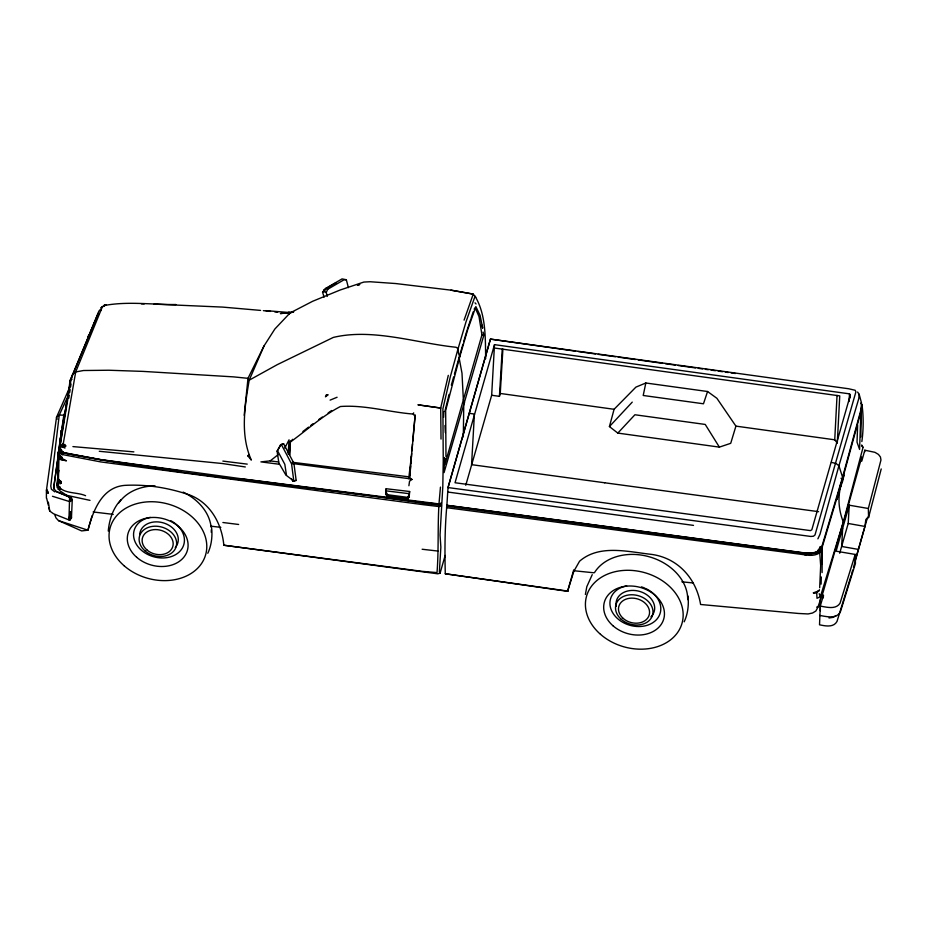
<?xml version="1.0" encoding="UTF-8"?>
<svg xmlns="http://www.w3.org/2000/svg" width="928" height="928" viewBox="0 0 928 928"><rect width="100%" height="100%" fill="white"/><g stroke="black" fill="none" stroke-linecap="round" stroke-linejoin="round"><path stroke-width="1.39" d="M61.422 434.629L61.434 431.914M445.974 456.506L445.66 410.478L459.824 356.538L467.642 329.823L475.867 306.611L480.112 315.427L482.653 328.164M59.798 443.433L53.662 488.174L56.248 491.701L71.328 497.501L72.245 499.96L71.456 518.01L69.96 520.063L68.939 519.912L53.488 513.752L49.752 511.084L48.824 507.918M408.401 495.97L409.225 496.515L408.343 497.454L385.886 494.52L386.164 488.731L409.642 491.504L409.225 496.515L407.589 499.252L387.034 496.596L385.816 493.487L386.164 488.731M820.271 547.172L818.368 551.65L815.283 553.297L810.991 553.946L446.878 505.366L448.027 487.56L490.448 339.103L848.679 388.762L855.164 390.27L855.894 391.871L815.004 534.957L813.45 536.233L810.759 536.454L448.027 487.56L490.448 339.103L575.546 351.178M841.046 485.263C837.497 497.478 838.738 510.423 843.32 522.023L823.09 592.296L817.858 607.272L815.863 611.03L812.534 613.025L808.056 613.953L798.486 613.466L700.594 604.488C696.186 577.784 676.93 556.846 649.333 554.132C626.528 551.441 598.804 544.492 579.559 561.231L573.84 571.265L567.588 591.322L445.278 573.771C444.721 550.954 444.767 528.229 446.878 505.366M58.174 454.256L58.197 452.203L60.1 457.376L62.164 459.905L66.433 460.845L60.1 457.376L58.186 453.409L58.65 456.274L62.164 459.905L62.28 457.608L58.824 454.21L58.65 456.274L58.174 454.256L60.888 435.452M58.882 470.357C58.128 474.138 56.446 479.764 61.144 481.69L60.97 483.372L58.476 479.242L58.963 456.704L58.197 452.203M444.396 457.539L444.071 472.596L483.906 334.973L483.094 332.085M485.669 358.684C485.309 337.78 486.121 314.638 475.055 296.229L465.995 321.888L458.084 348.661L450.405 376.432L442.9 408.738L443.248 460.926L442.807 486.481L440.046 534.98L440.858 547.126L439.362 571.973L440.069 573.237L437.749 573.806L223.834 545.235C221.896 524.042 210.586 503.138 189.996 495.088C169.731 488.116 148.271 484.404 126.811 485.274C102.324 485.773 93.252 510.249 87.94 530.19L81.641 530.92L58.522 520.62L56.04 517.986L54.845 515.075M837.068 496.84L837.01 499.415L839.411 492.316M69.96 520.063L70.4 511.583L68.939 519.912L69.6 497.257L59.299 490.425M820.34 610.775L820.294 598.699M821.732 564.096L822.266 546.917L842.508 479.138L860.94 411.591L862.019 404.875L860.604 403.112M819.679 587.714L820.677 565.581L819.737 552.81L822.266 546.917L822.08 572.611M821.094 584.13L821.315 576.972M857.634 425.198L857.02 442.157L859.583 449.419L860.94 411.591L862.019 404.875C863.597 417.055 863.527 429.397 861.857 441.554M861.312 411.266L860.836 436.995M463.327 436.891L463.756 403.715L464.545 402.659L463.362 399.794L461.993 373.207L459.058 357.593L462.944 344.242M248.948 454.511L247.811 455.834L251.337 460.091C240.097 434.849 244.702 406.429 249.203 380.178L247.996 378.334L233.554 376.872L143.04 371.397L108.866 370.237L83.497 370.516L75.69 371.942L72.709 374.239L71.247 378.496L59.705 448.212L60.1 449.79L63.127 452.33L68.173 453.711L100.595 459.557L240.596 478.662L438.979 503.916C437.598 526.396 438.782 549.817 437.03 572.599L421.834 571.312L223.834 545.235M62.71 447.319L62.837 444.57M64.682 447.273L64.809 444.419M443.619 417.38L443.886 411.812M289.443 454.755L290.058 442.262L292.668 439.315M289.722 454.94L290.406 441.055M494.311 348.012L839.747 395.885L837.288 443.166L834.736 439.802L837.044 395.386M60.97 483.372L58.139 480.785L58.267 478.964M465.763 485.274L491.666 395.27L494.496 344.648L849.503 393.855L850.35 394.992L850.187 397.892M851.127 575.488L836.998 621.47C833.495 627.792 825.27 626.006 819.528 624.799L820.259 606.123L823.438 595.324L821.489 595.045M823.298 597.852L823.438 595.324M849.074 401.511L849.503 393.855M842.682 528.194L841.638 546.453L858.342 549.411L858.11 551.162M855.256 560.21L864.908 526.431L865.87 519.425L868.573 517.488L868.341 508.498L849.248 505.203L848.204 523.473L839.701 553.216M444.976 462.179L445.196 458.397M838.274 492.988L842.346 482.026L842.508 479.138L840.988 478.268M59.276 481.249L59.322 480.426L61.097 482.514L58.22 479.776L57.861 477.99L58.139 480.785L57.872 477.143L59.183 482.177L58.824 479.73M288.19 454.001L289.037 439.849L284.768 448.085M491.666 395.27L499.426 396.337L502.245 349.102M499.426 396.337L500.25 393.46L502.895 349.09M60.03 458.177L60.181 456.008L62.234 459.07M59.044 452.574L57.733 460.462L57.733 471.691M59.636 459.499L59.821 456.796L58.012 456.541M293.306 463.64L408.703 478.616L409.515 478.152L415.176 414.932L412.705 441.218M409.956 475.565L410.675 465.914M410.872 463.153L411.626 453.525M408.343 497.454L409.642 491.504M411.87 450.788L412.461 443.955M440.464 487.119L438.979 503.916L441.334 503.254L439.396 505.099L424.131 503.382C303.746 485.135 181.563 476.145 62.072 452.736L60.726 448.966M857.6 392.057L859.177 394.307L858.76 398.692L838.912 465.798L820.004 534.284L817.881 538.832M59.705 448.212L61.109 450.602L60.772 453.27L62.605 454.592L100.839 461.924L423.62 504.728L439.153 506.572L441.496 505.899L439.396 505.099M180.728 470.937L100.978 459.754L63.255 452.493L60.772 453.27L59.334 449.999L61.294 430.627L61.225 435.174M60.97 451.252L59.682 451.727L60.598 449.57L59.334 449.999L61.294 430.627M58.313 471.621L56.875 485.866L58.603 486.701C64.879 494.009 77.314 491.979 85.585 495.703M244.203 415.292L247.996 378.334L264.028 345.924L274.874 328.988L290.046 312.968L312.655 301.275L340.077 290.035L363.846 282.066L370.086 281.741L395.78 283.55L450.938 290.151L473.245 294.106L475.681 297.227M408.9 485.738L409.55 481.156L411.962 479.463L408.703 478.616L411.394 456.263M62.06 454.627L62.35 452.04M446.507 507.674L804.773 554.816L805.168 552.902L815.283 553.297L815.178 552.612L818.218 551L818.368 551.65L810.968 553.25L810.991 553.946L805.086 553.529L446.809 506.189M59.566 489.543L59.937 486.701M60.32 483.859L60.691 481.017M60.192 440.603L63.812 415.152L65.54 411.208M53.662 488.174L57.478 461.309M108.263 531.06C109.295 519.703 112.961 508.266 120.907 499.832M59.334 449.999L70.238 380.109L98.438 313.142L88.38 337.05L88.752 336.18M68.765 398.263L69.217 395.409M69.67 392.567L70.122 389.714M70.586 386.86L71.038 384.006M818.937 590.811L813.415 592.83L816.71 592.609L819.401 590.115L816.71 592.609L816.988 598.293L820.375 596.704L843.32 522.023L863.04 447.389L861.694 444.964M62.164 427.715L62.64 424.92M63.127 422.124L65.32 409.526M65.795 406.731L66.282 403.935M66.77 401.14L67.257 398.332M67.744 395.537L68.231 392.741M68.718 389.946L69.206 387.138M64.972 448.085L63.232 447.284L66.05 445.95L63.777 444.535L61.654 445.15L63.278 443.654L75.69 371.942L102.44 306.623L106.36 304.906L103.704 305.637L104.725 305.254L100.804 308.154L102.44 306.623M58.093 478.883L56.875 485.866L58.418 485.193L59.38 479.602M88.38 337.05L88.752 335.008L88.369 335.878M585.382 594.488L586.809 586.693L592.238 574.652M69.217 388.438L56.527 417.229L46.667 488.638L48.163 492.71L48.036 493.371L46.4 489.961L46.412 498.255M61.039 459.928L61.619 457.26M62.072 452.736L60.1 449.79L63.255 452.493L62.605 454.592L61.109 450.602M448.294 375.364L440.684 408.042L441.02 439.072M447.783 399.713L449.071 394.412M444.906 411.382L447.458 401.012M842.346 482.026L844.086 474.997L842.914 477.56M868.341 508.498L880.962 460.01L880.428 456.959L878.422 454.407L874.942 452.33L864.815 450.208L861.81 461.042L859.862 460.764M868.573 517.488L881.217 468.953M867.587 517.151L853.47 567.379M735.916 426.126L730.719 443.317L719.374 447.122L617.816 433.098L609.429 426.567L614.081 409.294L635.9 387.127L645.83 382.997L707.565 391.512L716.892 398.298L735.916 426.126L834.736 439.802M446.728 505.226L805.017 552.972L816.014 552.578L819.308 550.838L822.312 544.991L842.566 477.201L860.998 409.619L861.532 403.077L859.177 394.307M842.856 524.865L861.752 457.005L859.966 462.167M451.333 385.143L453.653 376.872M454.418 374.123L458.676 358.974M494.496 344.648L455.033 482.746L810.422 530.607L811.826 529.784L850.35 394.992M444.837 464.708L481.945 334.88L479.01 316.576L475.53 308.641L474.916 308.038L474.115 309.152M92.034 515.864L87.94 530.19L58.522 520.62M414.828 416.138L413.32 414.062L413.656 412.844M411.962 479.463L409.515 478.152L409.851 476.946L292.227 462.248M440.069 573.237L445.162 555.431M567.588 591.322L573.701 569.931M645.83 382.997L643.208 395.479L703.47 403.784L707.565 391.512M849.248 505.203L836.105 551.174L855.21 554.434L855.442 563.435L840.234 612.329C835.71 619.254 826.28 616.494 819.633 615.438M851.544 574.13L852.704 570.07M463.722 341.574L466.83 330.902M817.011 552.902L817.812 550.153M60.888 452.69L61.631 450.161M58.963 456.704L60.993 450.115M61.805 447.482L63.023 443.526M855.21 554.434L840.026 603.258C835.676 609.916 826.628 607.063 820.259 606.123M839.388 489.323L841.557 482.537L840.072 485.889M62.744 446.519L63.475 444.28M464.081 320.137L473.245 294.106L450.938 290.151M471.018 318.432L473.234 311.808M467.248 329.649L470.589 319.673M52.478 496.283L69.623 501.607L71.328 497.501M264.028 345.924L249.203 380.178L277.31 364.634L333.314 337.421C372.72 327.967 416.37 343.186 456.066 347.258L458.084 348.661L458.583 353.638L459.824 356.538L459.058 357.593M207.802 553.274C211.526 545.316 212.593 536.14 211.572 527.464M684.18 621.83C687.892 613.872 688.959 604.696 687.95 596.008M818.728 549.886L820.259 546.534M67.036 398.182L59.253 415.094L50.785 486.04L51.376 489.207L54.764 491.886M324.069 297.157L322.561 292.146L324.348 291.554L325.844 288.33L342.061 278.899L346.341 279.746L348.383 287.634M327.236 296.415L326.227 292.482L327.723 289.258L343.94 279.838L346.341 279.746M859.618 417.09L861.207 414.178L860.94 411.591M822.428 547.311L819.737 552.81C815.41 555.814 809.75 555.698 804.773 554.816M322.561 292.146L325.844 288.33L327.723 289.258M292.981 481.214L293.816 481.052L285.87 475.055L278.887 462.991L277.101 451.194L280.488 444.999L283.585 443.7L293.898 463.258L296.16 480.426L292.981 481.214L291.473 478.86M277.101 451.194L281.254 444.326L291.566 463.896L293.816 481.052M407.902 496.805L406.893 498.487L387.974 496.039L387.034 496.596L386.918 494.322M63.232 447.284L64.705 445.301L62.118 446.31L63.777 444.535L63.278 443.654M609.429 426.567L632.246 402.126M617.816 433.098L634.914 414.758L705.234 424.444L719.374 447.122M98.96 313.745L97.336 315.288L97.336 316.402M283.585 443.7L280.488 444.999M409.225 496.515L406.893 498.487L407.589 499.252M279.108 464.232L260.907 461.877L270.199 460.891L277.982 454.79M302.899 431.497L308.572 427.147M310.845 425.407L313.119 423.667M290.058 442.262C306.727 430.279 322.097 415.964 340.425 406.51C364.866 404.701 389.041 412.194 413.32 414.062M318.861 419.491L322.329 417.043M328.118 412.972L331.598 410.524M323.582 290.07L334.892 283.4L336.562 283.214M835.977 615.809L832.973 617.375L828.982 617.99M441.334 503.254L439.338 504.206L424.328 502.64L240.549 478.778M330.113 400.119L337.084 397.254M103.704 305.637C127.345 300.985 152.041 304.813 175.984 304.523M69.623 501.607L70.806 501.201L70.795 498.22L69.6 497.257L56.132 491.341M386.86 493.186L385.816 493.487L385.886 494.52M291.566 463.896L293.898 463.258M295.313 480.576L296.16 480.426M813.415 592.83L816.71 592.609M69.716 498.255L70.795 498.22L72.245 499.96M247.811 455.834L249.226 455.799M63.812 415.152L59.253 415.094L56.527 417.229L57.188 419.27M141.404 303.862L144.223 303.908M154.083 304.106L222.697 307.098L260.559 310.404M60.865 489.195L57.861 489.079L59.415 488.035L57.049 487.56L58.603 486.701L58.418 485.193M60.1 457.376L58.719 455.474M265.872 310.625L290.534 312.62L280.395 313.571L293.7 311.843L290.046 312.968L288.863 312.179L289.118 313.942M481.945 334.88L483.302 334.996M72.918 446.6L133.876 451.878M99.273 451.275L222.546 463.548L245.305 466.958M263.366 310.648L270.477 311.402M573.922 570.743L594.071 572.808M681.883 581.81L693.402 582.993M422.136 549.248L437.946 551.058M274.781 311.912L277.646 312.249M284.826 313.096L289.13 313.594M93.148 511.954L113.228 514.379M210.784 526.153L220.818 527.359M386.152 490.877L408.656 493.603M222.871 461.1L247.231 464.128M222.906 522.51L238.635 524.471M270.199 460.891L278.62 461.982M604.696 482.78L818.589 511.664M469.243 413.331L474.405 414.039L471.575 464.661L604.696 482.78M447.98 492.06L693.494 525.387M578.388 351.573L595.463 353.962M598.316 354.357L602.585 354.948M604 355.146L615.426 356.746M618.28 357.141L635.425 359.542M638.278 359.936L662.569 363.335M665.422 363.73L675.422 365.133M678.275 365.528L695.42 367.917M698.274 368.323L702.554 368.915M705.419 369.321L708.273 369.715M711.126 370.121L715.407 370.713M718.272 371.119L722.552 371.71M725.406 372.116L728.271 372.511M731.125 372.905L735.405 373.508M500.25 393.46L614.081 409.294M445.278 573.771L568.098 591.124M816.64 607.098L817.858 607.272M848.204 523.473L864.908 526.431M66.248 495.227L90.016 500.366M831.465 462.399L835.989 463.432L838.912 465.798L842.566 477.201M324.348 291.554L326.227 292.482M101.152 310.474L100.143 309.697L98.878 311.158L71.247 378.496L72.059 379.192L70.238 380.109L69.681 384.343L69.612 383.519M62.234 452.029L61.248 451.17L63.127 452.33M475.032 302.83L476.041 303.966M861.578 445.684L863.04 447.389M46.4 489.961L48.163 492.71M409.051 477.41L409.515 478.152M61.306 431.787L61.167 432.703M277.623 450.892L284.815 464.29L286.45 475.078M805.086 553.529L805.817 555.095M822.185 549.782L822.266 546.917M819.192 593.711L820.375 596.704M387.231 494.137L387.974 496.039M53.569 487.258L54.207 489.427M46.678 498.382L48.418 505.435M48.337 502.164L49.752 511.084M482.212 325.206L482.572 327.955M69.6 497.257L69.971 501.41M70.957 512.476L71.456 518.01M444.999 425.523L445.359 432.634M864.815 450.208L864.826 451.727M170.868 520.736A25.833 20.045 15.9 0 1 177.921 553.088A25.833 20.045 15.9 0 1 137.901 546.546A25.833 20.045 15.9 0 1 150.301 517.372M139.676 534.679A19.616 15.231 15.9 0 1 164.801 523.346A19.616 15.231 15.9 0 1 175.264 547.543M118.877 502.883A49.613 38.5 15.9 0 1 155.057 485.854M183.141 492.118A49.613 38.5 15.9 0 1 211.132 527.197M211.306 529.772A49.613 38.5 15.9 0 1 211.271 532.324M646.132 588.723A25.833 20.045 15.9 0 1 654.843 621.203A25.833 20.045 15.9 0 1 614.51 615.403A25.833 20.045 15.9 0 1 626.678 585.928M641.422 586.879A25.833 20.045 15.9 0 1 644.983 588.201M616.25 606.286A19.616 15.231 15.9 0 1 639.96 591.496A19.616 15.231 15.9 0 1 650.934 616.853M594.558 572.506A49.613 38.5 15.9 0 1 649.704 556.916A49.613 38.5 15.9 0 1 687.694 599.604M326.436 394.829L325.45 396.813L328.141 394.783L326.436 394.829M359.646 284.56L357.408 284.977L359.646 284.56M440.684 408.042L418.157 404.852L440.684 408.042M136.648 557.252A30.868 23.954 15.9 0 0 187.212 550.977A30.868 23.954 15.9 0 0 149.211 517.708A30.868 23.954 15.9 0 0 136.648 557.252M146.902 549.921A15.776 12.238 15.9 0 0 172.736 546.708A15.776 12.238 15.9 0 0 153.317 529.714A15.776 12.238 15.9 0 0 146.902 549.921M144.884 550.78A19.059 14.79 15.9 0 0 176.1 546.905A19.059 14.79 15.9 0 0 152.633 526.362A19.059 14.79 15.9 0 0 144.884 550.78M124.097 565.744A49.613 38.5 15.9 0 0 205.366 555.652A49.613 38.5 15.9 0 0 144.281 502.164A49.613 38.5 15.9 0 0 124.097 565.744M613.025 625.808A30.868 23.954 15.9 0 0 663.578 619.533A30.868 23.954 15.9 0 0 625.576 586.264A30.868 23.954 15.9 0 0 613.025 625.808M623.28 618.477A15.776 12.238 15.9 0 0 649.113 615.264A15.776 12.238 15.9 0 0 629.694 598.258A15.776 12.238 15.9 0 0 623.28 618.477M621.261 619.324A19.059 14.79 15.9 0 0 652.465 615.45A19.059 14.79 15.9 0 0 629.01 594.918A19.059 14.79 15.9 0 0 621.261 619.324M600.474 634.3A49.613 38.5 15.9 0 0 681.744 624.208A49.613 38.5 15.9 0 0 620.646 570.72A49.613 38.5 15.9 0 0 600.474 634.3"/></g></svg>
